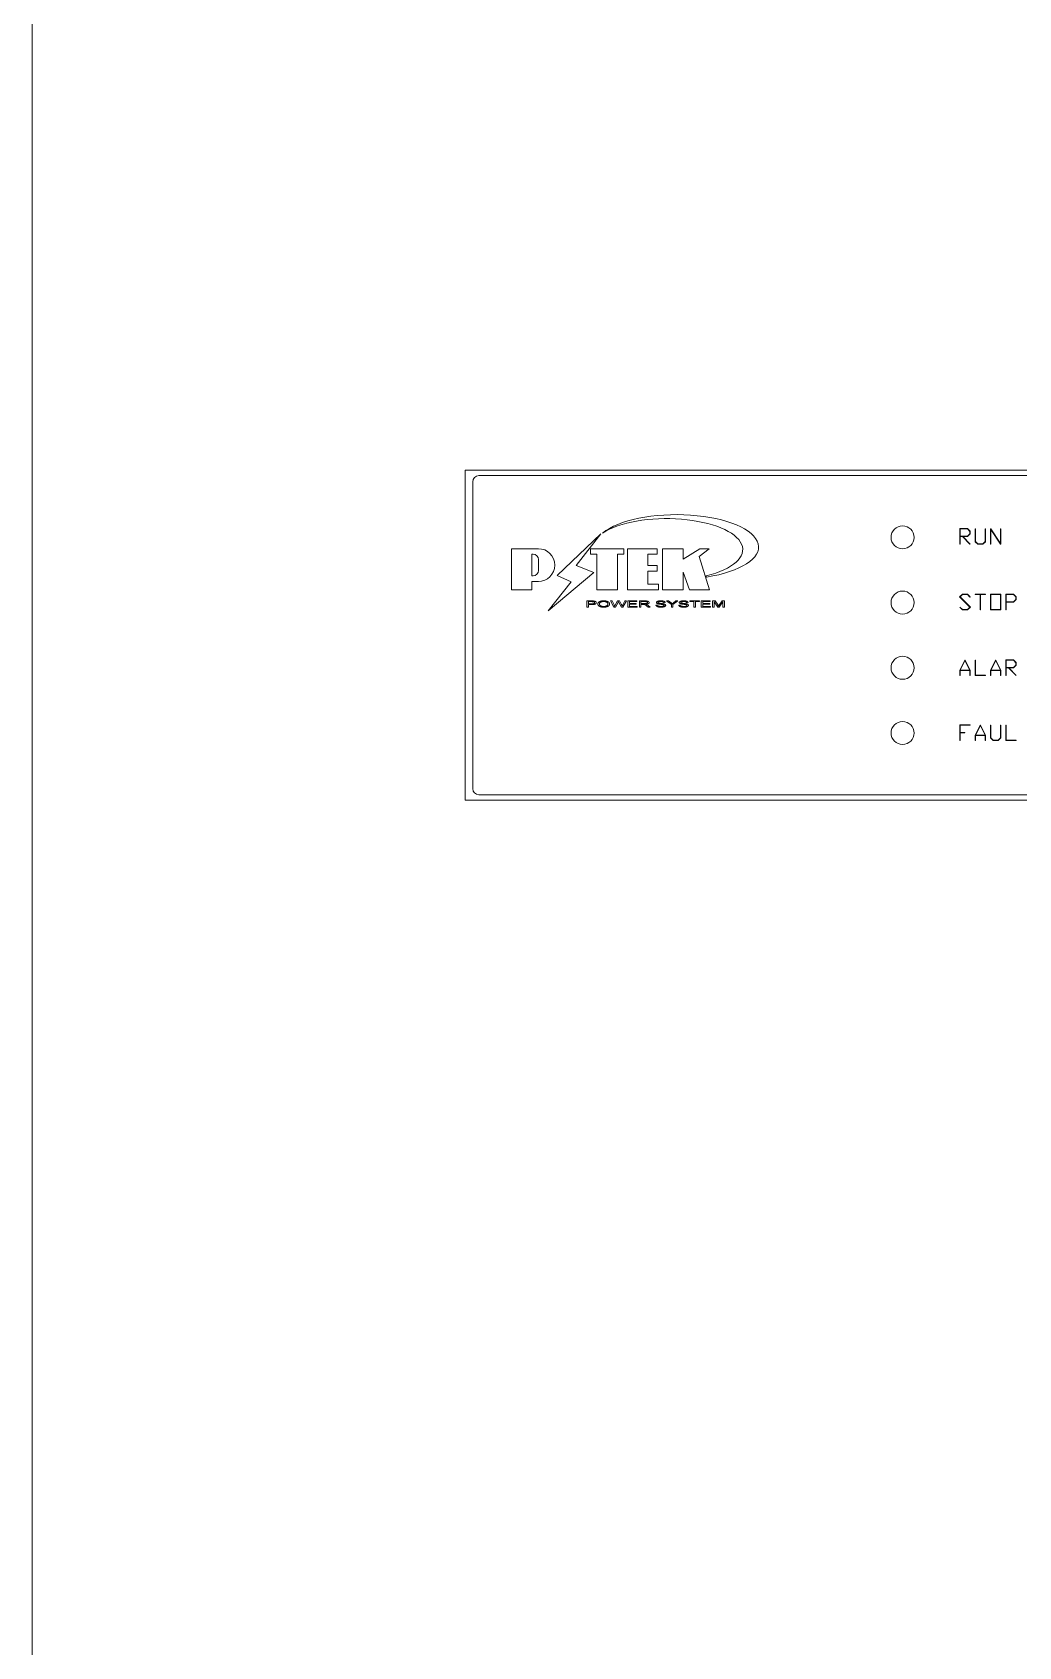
# Model space of a CAD drawing. Header units: millimetres. Extents: x 0 to 10092, y 0 to 7128.
# Drawn here: x 3076.6 to 3205.2, y 3401.5 to 3611.9 of the extents above; entities that cross this region are included whole.
import ezdxf

# ---------------------------------------------------------------- set-up
doc = ezdxf.new("R2010")
doc.units = ezdxf.units.MM
doc.header["$LTSCALE"] = 12
doc.layers.add('가시적인 것(ISO)', color=3, linetype='Continuous', lineweight=5, true_color=0x00ff00)

msp = doc.modelspace()

# ---------------------------------------------------------------- linework, layer by layer
at = {"layer": '가시적인 것(ISO)'}
for p, q in [((3076.617, 2774.409), (3076.617, 3871.209)), ((3133.017, 3511.809), (3133.017, 3554.809)), ((3133.017, 3554.809), (3517.017, 3554.809)), ((3515.017, 3554.109), (3134.817, 3554.109)), ((3134.017, 3553.309), (3134.017, 3513.309)), ((3144.99, 3541.101), (3150.681, 3546.502)), ((3150.681, 3546.502), (3147.502, 3542.396)), ((3198.495, 3547.194), (3197.464, 3547.194)), ((3197.464, 3547.194), (3197.464, 3545.172)), ((3197.51, 3547.15), (3198.478, 3547.15)), ((3197.51, 3546.194), (3197.51, 3547.15)), ((3198.478, 3546.194), (3197.51, 3546.194)), ((3197.51, 3545.172), (3197.51, 3546.15)), ((3197.51, 3546.15), (3197.811, 3546.15)), ((3197.811, 3546.15), (3198.803, 3545.157)), ((3198.835, 3545.189), (3197.873, 3546.15)), ((3197.873, 3546.15), (3198.495, 3546.15)), ((3198.478, 3547.15), (3198.798, 3546.83)), ((3198.798, 3546.514), (3198.478, 3546.194)), ((3198.841, 3546.847), (3198.495, 3547.194)), ((3198.495, 3546.15), (3198.841, 3546.497)), ((3198.798, 3546.83), (3198.798, 3546.514)), ((3198.841, 3546.497), (3198.841, 3546.847)), ((3199.51, 3547.172), (3199.464, 3547.172)), ((3199.464, 3547.172), (3199.464, 3545.497)), ((3199.464, 3545.497), (3199.811, 3545.152)), ((3199.51, 3545.514), (3199.51, 3547.172)), ((3199.828, 3545.195), (3199.51, 3545.514)), ((3200.798, 3545.514), (3200.478, 3545.195)), ((3200.495, 3545.152), (3200.841, 3545.497)), ((3200.841, 3547.172), (3200.798, 3547.172)), ((3200.798, 3547.172), (3200.798, 3545.514)), ((3200.841, 3545.497), (3200.841, 3547.172)), ((3201.513, 3547.172), (3201.464, 3547.17)), ((3201.464, 3547.17), (3201.464, 3545.172)), ((3201.51, 3547.099), (3202.794, 3545.172)), ((3201.51, 3545.172), (3201.51, 3547.099)), ((3202.798, 3545.246), (3201.513, 3547.172)), ((3202.841, 3547.172), (3202.798, 3547.172)), ((3202.798, 3547.172), (3202.798, 3545.246)), ((3202.841, 3545.172), (3202.841, 3547.172)), ((3139.057, 3539.234), (3139.057, 3544.582)), ((3139.057, 3544.582), (3142.558, 3544.582)), ((3141.866, 3543.873), (3141.731, 3543.873)), ((3141.731, 3543.873), (3141.731, 3541.038)), ((3149.35, 3543.873), (3149.35, 3544.582)), ((3149.35, 3544.582), (3153.718, 3544.582)), ((3150.174, 3543.873), (3149.35, 3543.873)), ((3150.174, 3539.234), (3150.174, 3543.873)), ((3153.718, 3543.873), (3152.893, 3543.873)), ((3152.893, 3543.873), (3152.893, 3539.234)), ((3153.718, 3544.582), (3153.718, 3543.873)), ((3154.169, 3539.234), (3154.169, 3544.582)), ((3154.169, 3544.582), (3158.055, 3544.582)), ((3158.055, 3543.873), (3156.843, 3543.873)), ((3156.843, 3543.873), (3156.843, 3542.402)), ((3158.055, 3544.582), (3158.055, 3543.873)), ((3158.742, 3539.234), (3158.742, 3544.582)), ((3158.742, 3544.582), (3161.431, 3544.582)), ((3161.431, 3544.582), (3161.431, 3543.21)), ((3161.431, 3543.21), (3163.581, 3544.582)), ((3164.811, 3544.582), (3163.521, 3543.545)), ((3163.521, 3543.545), (3164.863, 3539.234)), ((3163.581, 3544.582), (3164.811, 3544.582)), ((3197.464, 3545.172), (3197.51, 3545.172)), ((3198.803, 3545.157), (3198.835, 3545.189)), ((3199.811, 3545.152), (3200.495, 3545.152)), ((3200.478, 3545.195), (3199.828, 3545.195)), ((3201.464, 3545.172), (3201.51, 3545.172)), ((3202.794, 3545.172), (3202.841, 3545.172)), ((3142.575, 3541.746), (3142.575, 3543.164)), ((3149.776, 3541.493), (3143.852, 3536.465)), ((3147.502, 3542.396), (3149.776, 3541.493)), ((3156.843, 3542.402), (3158.055, 3542.402)), ((3158.055, 3541.65), (3156.843, 3541.65)), ((3156.843, 3541.65), (3156.843, 3539.942)), ((3158.055, 3542.402), (3158.055, 3541.65)), ((3162.235, 3539.234), (3161.431, 3541.506)), ((3161.431, 3541.506), (3161.431, 3539.234)), ((3141.731, 3539.234), (3139.057, 3539.234)), ((3141.731, 3541.038), (3141.866, 3541.038)), ((3141.731, 3540.297), (3141.731, 3539.234)), ((3142.558, 3540.297), (3141.731, 3540.297)), ((3143.852, 3536.465), (3146.844, 3540.241)), ((3146.844, 3540.241), (3144.99, 3541.101)), ((3152.893, 3539.234), (3150.174, 3539.234)), ((3158.197, 3539.234), (3154.169, 3539.234)), ((3156.843, 3539.942), (3158.197, 3539.942)), ((3158.197, 3539.942), (3158.197, 3539.234)), ((3161.431, 3539.234), (3158.742, 3539.234)), ((3164.863, 3539.234), (3162.235, 3539.234)), ((3164.483, 3540.884), (3164.439, 3541.027)), ((3148.887, 3537.773), (3149.49, 3537.773)), ((3148.887, 3536.973), (3148.887, 3537.773)), ((3149.507, 3537.678), (3149.098, 3537.678)), ((3149.098, 3537.678), (3149.098, 3537.392)), ((3149.098, 3537.392), (3149.512, 3537.392)), ((3149.098, 3537.298), (3149.098, 3536.973)), ((3149.509, 3537.298), (3149.098, 3537.298)), ((3151.97, 3537.773), (3152.187, 3537.773)), ((3152.395, 3536.973), (3151.97, 3537.773)), ((3152.187, 3537.773), (3152.431, 3537.248)), ((3152.571, 3537.233), (3152.875, 3537.773)), ((3152.95, 3537.583), (3152.611, 3536.973)), ((3152.875, 3537.773), (3153.131, 3537.773)), ((3153.384, 3536.973), (3153.049, 3537.583)), ((3153.131, 3537.773), (3153.359, 3537.368)), ((3153.564, 3537.259), (3153.815, 3537.773)), ((3154.028, 3537.773), (3153.589, 3536.973)), ((3153.815, 3537.773), (3154.028, 3537.773)), ((3154.229, 3537.773), (3155.386, 3537.773)), ((3154.229, 3536.973), (3154.229, 3537.773)), ((3154.441, 3537.678), (3154.441, 3537.434)), ((3155.386, 3537.678), (3154.441, 3537.678)), ((3154.441, 3537.434), (3155.326, 3537.434)), ((3154.441, 3537.339), (3154.441, 3537.067)), ((3155.326, 3537.339), (3154.441, 3537.339)), ((3154.441, 3537.067), (3155.423, 3537.067)), ((3155.326, 3537.434), (3155.326, 3537.339)), ((3155.386, 3537.773), (3155.386, 3537.678)), ((3155.423, 3537.067), (3155.423, 3536.973)), ((3155.719, 3537.773), (3156.428, 3537.773)), ((3155.719, 3536.973), (3155.719, 3537.773)), ((3156.437, 3537.684), (3155.931, 3537.684)), ((3155.931, 3537.684), (3155.931, 3537.42)), ((3155.931, 3537.42), (3156.386, 3537.42)), ((3155.931, 3537.328), (3155.931, 3536.973)), ((3156.176, 3537.328), (3155.931, 3537.328)), ((3156.863, 3536.973), (3156.651, 3537.139)), ((3156.851, 3537.19), (3157.129, 3536.973)), ((3157.879, 3537.23), (3158.078, 3537.239)), ((3159.104, 3537.548), (3158.901, 3537.54)), ((3159.276, 3537.773), (3159.533, 3537.773)), ((3159.892, 3537.312), (3159.276, 3537.773)), ((3159.533, 3537.773), (3159.848, 3537.531)), ((3159.892, 3536.973), (3159.892, 3537.312)), ((3160.742, 3537.773), (3160.104, 3537.312)), ((3160.104, 3537.312), (3160.104, 3536.973)), ((3160.185, 3537.537), (3160.495, 3537.773)), ((3160.495, 3537.773), (3160.742, 3537.773)), ((3160.86, 3537.23), (3161.06, 3537.239)), ((3162.086, 3537.548), (3161.883, 3537.54)), ((3162.303, 3537.773), (3163.571, 3537.773)), ((3162.303, 3537.678), (3162.303, 3537.773)), ((3162.83, 3537.678), (3162.303, 3537.678)), ((3162.83, 3536.973), (3162.83, 3537.678)), ((3163.042, 3537.678), (3163.042, 3536.973)), ((3163.571, 3537.678), (3163.042, 3537.678)), ((3163.571, 3537.773), (3163.571, 3537.678)), ((3163.793, 3537.773), (3164.95, 3537.773)), ((3163.793, 3536.973), (3163.793, 3537.773)), ((3164.004, 3537.678), (3164.004, 3537.434)), ((3164.95, 3537.678), (3164.004, 3537.678)), ((3164.004, 3537.434), (3164.89, 3537.434)), ((3164.004, 3537.339), (3164.004, 3537.067)), ((3164.89, 3537.339), (3164.004, 3537.339)), ((3164.004, 3537.067), (3164.987, 3537.067)), ((3164.89, 3537.434), (3164.89, 3537.339)), ((3164.95, 3537.773), (3164.95, 3537.678)), ((3164.987, 3537.067), (3164.987, 3536.973)), ((3165.272, 3537.773), (3165.59, 3537.773)), ((3165.272, 3536.973), (3165.272, 3537.773)), ((3165.476, 3537.654), (3165.476, 3536.973)), ((3165.939, 3536.973), (3165.476, 3537.654)), ((3165.59, 3537.773), (3165.97, 3537.206)), ((3166.595, 3537.642), (3166.13, 3536.973)), ((3166.131, 3537.216), (3166.515, 3537.773)), ((3166.515, 3537.773), (3166.8, 3537.773)), ((3166.595, 3536.973), (3166.595, 3537.642)), ((3166.8, 3537.773), (3166.8, 3536.973)), ((3197.811, 3538.651), (3197.456, 3538.295)), ((3197.456, 3538.295), (3198.789, 3536.962)), ((3197.518, 3538.295), (3197.828, 3538.607)), ((3198.85, 3536.962), (3197.518, 3538.295)), ((3198.495, 3538.651), (3197.811, 3538.651)), ((3197.828, 3538.607), (3198.478, 3538.607)), ((3198.478, 3538.607), (3198.803, 3538.279)), ((3198.835, 3538.312), (3198.495, 3538.651)), ((3198.803, 3538.279), (3198.835, 3538.312)), ((3200.819, 3538.651), (3199.486, 3538.651)), ((3199.486, 3538.651), (3199.486, 3538.607)), ((3199.486, 3538.607), (3200.131, 3538.607)), ((3200.131, 3538.607), (3200.131, 3536.629)), ((3200.175, 3536.629), (3200.175, 3538.607)), ((3200.175, 3538.607), (3200.819, 3538.607)), ((3200.819, 3538.607), (3200.819, 3538.651)), ((3202.841, 3538.651), (3201.464, 3538.651)), ((3201.464, 3538.651), (3201.464, 3536.609)), ((3201.51, 3538.607), (3202.798, 3538.607)), ((3201.51, 3536.652), (3201.51, 3538.607)), ((3202.798, 3538.607), (3202.798, 3536.652)), ((3202.841, 3536.609), (3202.841, 3538.651)), ((3204.495, 3538.651), (3203.464, 3538.651)), ((3203.464, 3538.651), (3203.464, 3536.629)), ((3203.51, 3538.607), (3204.478, 3538.607)), ((3203.51, 3537.651), (3203.51, 3538.607)), ((3204.478, 3537.651), (3203.51, 3537.651)), ((3203.51, 3536.629), (3203.51, 3537.607)), ((3203.51, 3537.607), (3204.495, 3537.607)), ((3204.478, 3538.607), (3204.798, 3538.287)), ((3204.798, 3537.971), (3204.478, 3537.651)), ((3204.841, 3538.304), (3204.495, 3538.651)), ((3204.495, 3537.607), (3204.841, 3537.954)), ((3204.798, 3538.287), (3204.798, 3537.971)), ((3204.841, 3537.954), (3204.841, 3538.304)), ((3149.098, 3536.973), (3148.887, 3536.973)), ((3152.611, 3536.973), (3152.395, 3536.973)), ((3153.589, 3536.973), (3153.384, 3536.973)), ((3155.423, 3536.973), (3154.229, 3536.973)), ((3155.931, 3536.973), (3155.719, 3536.973)), ((3157.129, 3536.973), (3156.863, 3536.973)), ((3160.104, 3536.973), (3159.892, 3536.973)), ((3163.042, 3536.973), (3162.83, 3536.973)), ((3164.987, 3536.973), (3163.793, 3536.973)), ((3165.476, 3536.973), (3165.272, 3536.973)), ((3166.13, 3536.973), (3165.939, 3536.973)), ((3166.8, 3536.973), (3166.595, 3536.973)), ((3197.503, 3536.979), (3197.469, 3536.947)), ((3197.469, 3536.947), (3197.811, 3536.609)), ((3197.828, 3536.652), (3197.503, 3536.979)), ((3197.811, 3536.609), (3198.495, 3536.609)), ((3198.478, 3536.652), (3197.828, 3536.652)), ((3198.789, 3536.962), (3198.478, 3536.652)), ((3198.495, 3536.609), (3198.85, 3536.962)), ((3200.131, 3536.629), (3200.175, 3536.629)), ((3201.464, 3536.609), (3202.841, 3536.609)), ((3202.798, 3536.652), (3201.51, 3536.652)), ((3203.464, 3536.629), (3203.51, 3536.629)), ((3198.128, 3530.059), (3197.464, 3528.731)), ((3197.464, 3528.731), (3197.464, 3528.059)), ((3197.51, 3528.059), (3197.51, 3528.704)), ((3197.51, 3528.704), (3198.798, 3528.704)), ((3197.523, 3528.748), (3198.153, 3530.009)), ((3198.784, 3528.748), (3197.523, 3528.748)), ((3198.18, 3530.059), (3198.128, 3530.059)), ((3198.153, 3530.009), (3198.784, 3528.748)), ((3198.841, 3528.731), (3198.18, 3530.059)), ((3198.798, 3528.704), (3198.798, 3528.059)), ((3198.841, 3528.059), (3198.841, 3528.731)), ((3199.51, 3530.059), (3199.464, 3530.059)), ((3199.464, 3530.059), (3199.464, 3528.039)), ((3199.51, 3528.083), (3199.51, 3530.059)), ((3202.128, 3530.059), (3201.464, 3528.731)), ((3201.464, 3528.731), (3201.464, 3528.059)), ((3201.51, 3528.059), (3201.51, 3528.704)), ((3201.51, 3528.704), (3202.798, 3528.704)), ((3201.523, 3528.748), (3202.153, 3530.009)), ((3202.784, 3528.748), (3201.523, 3528.748)), ((3202.18, 3530.059), (3202.128, 3530.059)), ((3202.153, 3530.009), (3202.784, 3528.748)), ((3202.841, 3528.731), (3202.18, 3530.059)), ((3202.798, 3528.704), (3202.798, 3528.059)), ((3202.841, 3528.059), (3202.841, 3528.731)), ((3204.495, 3530.081), (3203.464, 3530.081)), ((3203.464, 3530.081), (3203.464, 3528.059)), ((3203.51, 3529.081), (3203.51, 3530.037)), ((3203.51, 3530.037), (3204.478, 3530.037)), ((3204.478, 3529.081), (3203.51, 3529.081)), ((3203.51, 3528.059), (3203.51, 3529.037)), ((3203.51, 3529.037), (3203.811, 3529.037)), ((3203.811, 3529.037), (3204.803, 3528.044)), ((3203.873, 3529.037), (3204.495, 3529.037)), ((3204.835, 3528.076), (3203.873, 3529.037)), ((3204.478, 3530.037), (3204.798, 3529.717)), ((3204.798, 3529.401), (3204.478, 3529.081)), ((3204.841, 3529.734), (3204.495, 3530.081)), ((3204.495, 3529.037), (3204.841, 3529.384)), ((3204.798, 3529.717), (3204.798, 3529.401)), ((3204.841, 3529.384), (3204.841, 3529.734)), ((3197.464, 3528.059), (3197.51, 3528.059)), ((3198.798, 3528.059), (3198.841, 3528.059)), ((3199.464, 3528.039), (3200.819, 3528.039)), ((3200.819, 3528.083), (3199.51, 3528.083)), ((3200.819, 3528.039), (3200.819, 3528.083)), ((3201.464, 3528.059), (3201.51, 3528.059)), ((3202.798, 3528.059), (3202.841, 3528.059)), ((3203.464, 3528.059), (3203.51, 3528.059)), ((3204.803, 3528.044), (3204.835, 3528.076)), ((3198.819, 3521.615), (3197.464, 3521.615)), ((3197.464, 3521.615), (3197.464, 3519.593)), ((3197.51, 3520.615), (3197.51, 3521.571)), ((3197.51, 3521.571), (3198.819, 3521.571)), ((3198.153, 3520.615), (3197.51, 3520.615)), ((3197.51, 3519.593), (3197.51, 3520.571)), ((3197.51, 3520.571), (3198.153, 3520.571)), ((3198.153, 3520.571), (3198.153, 3520.615)), ((3198.819, 3521.571), (3198.819, 3521.615)), ((3200.128, 3521.593), (3199.464, 3520.265)), ((3199.464, 3520.265), (3199.464, 3519.593)), ((3199.51, 3519.593), (3199.51, 3520.238)), ((3199.51, 3520.238), (3200.798, 3520.238)), ((3199.523, 3520.282), (3200.153, 3521.543)), ((3200.784, 3520.282), (3199.523, 3520.282)), ((3200.18, 3521.593), (3200.128, 3521.593)), ((3200.153, 3521.543), (3200.784, 3520.282)), ((3200.841, 3520.265), (3200.18, 3521.593)), ((3200.798, 3520.238), (3200.798, 3519.593)), ((3200.841, 3519.593), (3200.841, 3520.265)), ((3201.51, 3521.593), (3201.464, 3521.593)), ((3201.464, 3521.593), (3201.464, 3519.918)), ((3201.51, 3519.935), (3201.51, 3521.593)), ((3202.841, 3521.593), (3202.798, 3521.593)), ((3202.798, 3521.593), (3202.798, 3519.935)), ((3202.841, 3519.918), (3202.841, 3521.593)), ((3203.51, 3521.593), (3203.464, 3521.593)), ((3203.464, 3521.593), (3203.464, 3519.573)), ((3203.51, 3519.617), (3203.51, 3521.593)), ((3197.464, 3519.593), (3197.51, 3519.593)), ((3199.464, 3519.593), (3199.51, 3519.593)), ((3200.798, 3519.593), (3200.841, 3519.593)), ((3201.464, 3519.918), (3201.811, 3519.573)), ((3201.828, 3519.617), (3201.51, 3519.935)), ((3201.811, 3519.573), (3202.495, 3519.573)), ((3202.478, 3519.617), (3201.828, 3519.617)), ((3202.798, 3519.935), (3202.478, 3519.617)), ((3202.495, 3519.573), (3202.841, 3519.918)), ((3203.464, 3519.573), (3204.819, 3519.573)), ((3204.819, 3519.617), (3203.51, 3519.617)), ((3204.819, 3519.573), (3204.819, 3519.617)), ((3134.817, 3512.509), (3515.017, 3512.509)), ((3517.017, 3511.809), (3133.017, 3511.809))]:
    msp.add_line(p, q, dxfattribs=at)
for centre in [(3190.017, 3546.059), (3190.017, 3537.559), (3190.017, 3529.059), (3190.017, 3520.559)]:
    msp.add_circle(centre, 1.5, dxfattribs=at)
for centre, radius, start, end in [((3134.817, 3553.309), 0.8, 90, 180), ((3141.866, 3543.164), 0.709, 0, 90), ((3142.558, 3542.439), 2.142, 270, 90), ((3141.866, 3541.746), 0.709, 270, 0), ((3134.817, 3513.309), 0.8, 180, 270)]:
    msp.add_arc(centre, radius, start, end, dxfattribs=at)
for centre, major_axis, ratio, start_param, end_param in [((3160.564, 3544.805), (-10.688, 0), 0.3942601, 1.9462528, 5.8376072), ((3159.293, 3544.47), (9.902, 0), 0.4069905, 5.2588489, 8.8617991)]:
    msp.add_ellipse(centre, major_axis=major_axis, ratio=ratio, start_param=start_param, end_param=end_param, dxfattribs=at)
for points in [[(3149.49, 3537.773), (3149.65, 3537.773), (3149.734, 3537.765)], [(3149.705, 3537.671), (3149.652, 3537.678), (3149.507, 3537.678)], [(3150.108, 3537.541), (3150.108, 3537.439), (3149.848, 3537.298), (3149.509, 3537.298)], [(3149.512, 3537.392), (3149.717, 3537.392), (3149.89, 3537.468), (3149.89, 3537.538)], [(3149.89, 3537.538), (3149.89, 3537.588), (3149.789, 3537.66), (3149.705, 3537.671)], [(3149.734, 3537.765), (3149.851, 3537.755), (3150.011, 3537.7), (3150.108, 3537.601), (3150.108, 3537.541)], [(3150.313, 3537.362), (3150.313, 3537.562), (3150.741, 3537.787), (3151.079, 3537.787)], [(3151.078, 3536.959), (3150.852, 3536.959), (3150.496, 3537.068), (3150.313, 3537.257), (3150.313, 3537.362)], [(3151.08, 3537.696), (3150.855, 3537.696), (3150.531, 3537.542), (3150.531, 3537.361)], [(3150.531, 3537.361), (3150.531, 3537.217), (3150.842, 3537.05), (3151.077, 3537.05)], [(3151.077, 3537.05), (3151.316, 3537.05), (3151.625, 3537.218), (3151.625, 3537.373)], [(3151.843, 3537.372), (3151.843, 3537.25), (3151.646, 3537.058), (3151.286, 3536.959), (3151.078, 3536.959)], [(3151.079, 3537.787), (3151.301, 3537.787), (3151.656, 3537.681), (3151.843, 3537.492), (3151.843, 3537.372)], [(3151.625, 3537.373), (3151.625, 3537.47), (3151.492, 3537.616), (3151.239, 3537.696), (3151.08, 3537.696)], [(3152.431, 3537.248), (3152.47, 3537.165), (3152.499, 3537.084)], [(3152.499, 3537.084), (3152.56, 3537.213), (3152.571, 3537.233)], [(3152.998, 3537.676), (3152.972, 3537.622), (3152.95, 3537.583)], [(3153.049, 3537.583), (3153.006, 3537.659), (3152.998, 3537.676)], [(3153.359, 3537.368), (3153.445, 3537.217), (3153.484, 3537.084)], [(3153.484, 3537.084), (3153.515, 3537.161), (3153.564, 3537.259)], [(3156.294, 3537.325), (3156.258, 3537.328), (3156.176, 3537.328)], [(3156.651, 3537.139), (3156.558, 3537.211), (3156.439, 3537.287), (3156.343, 3537.318), (3156.294, 3537.325)], [(3156.386, 3537.42), (3156.531, 3537.42), (3156.695, 3537.45), (3156.78, 3537.516), (3156.78, 3537.554)], [(3156.428, 3537.773), (3156.642, 3537.773), (3156.865, 3537.729), (3156.998, 3537.62), (3156.998, 3537.554)], [(3156.78, 3537.554), (3156.78, 3537.611), (3156.615, 3537.684), (3156.437, 3537.684)], [(3156.998, 3537.554), (3156.998, 3537.469), (3156.778, 3537.353), (3156.548, 3537.337)], [(3156.548, 3537.337), (3156.631, 3537.317), (3156.675, 3537.297)], [(3156.675, 3537.297), (3156.768, 3537.254), (3156.851, 3537.19)], [(3158.561, 3536.959), (3158.344, 3536.959), (3158.05, 3537.023), (3157.883, 3537.15), (3157.879, 3537.23)], [(3157.94, 3537.566), (3157.94, 3537.627), (3158.078, 3537.732), (3158.342, 3537.787), (3158.503, 3537.787)], [(3158.167, 3537.392), (3158.052, 3537.422), (3157.94, 3537.511), (3157.94, 3537.566)], [(3158.078, 3537.239), (3158.092, 3537.178), (3158.196, 3537.101), (3158.414, 3537.054), (3158.551, 3537.054)], [(3158.512, 3537.693), (3158.32, 3537.693), (3158.144, 3537.623), (3158.144, 3537.573)], [(3158.144, 3537.573), (3158.144, 3537.53), (3158.206, 3537.502)], [(3158.76, 3537.303), (3158.696, 3537.315), (3158.256, 3537.368), (3158.167, 3537.392)], [(3158.206, 3537.502), (3158.267, 3537.475), (3158.784, 3537.416), (3158.879, 3537.394)], [(3158.503, 3537.787), (3158.681, 3537.787), (3158.953, 3537.729), (3159.099, 3537.618), (3159.104, 3537.548)], [(3158.901, 3537.54), (3158.885, 3537.616), (3158.696, 3537.693), (3158.512, 3537.693)], [(3158.551, 3537.054), (3158.672, 3537.054), (3158.857, 3537.09), (3158.948, 3537.153), (3158.948, 3537.19)], [(3159.153, 3537.199), (3159.153, 3537.135), (3159.006, 3537.022), (3158.732, 3536.959), (3158.561, 3536.959)], [(3158.948, 3537.19), (3158.948, 3537.228), (3158.861, 3537.284), (3158.76, 3537.303)], [(3158.879, 3537.394), (3159.02, 3537.362), (3159.153, 3537.263), (3159.153, 3537.199)], [(3159.848, 3537.531), (3159.935, 3537.464), (3160.011, 3537.397)], [(3160.011, 3537.397), (3160.083, 3537.459), (3160.185, 3537.537)], [(3161.543, 3536.959), (3161.326, 3536.959), (3161.032, 3537.023), (3160.865, 3537.15), (3160.86, 3537.23)], [(3160.921, 3537.566), (3160.921, 3537.627), (3161.059, 3537.732), (3161.323, 3537.787), (3161.485, 3537.787)], [(3161.148, 3537.392), (3161.034, 3537.422), (3160.921, 3537.511), (3160.921, 3537.566)], [(3161.06, 3537.239), (3161.074, 3537.178), (3161.178, 3537.101), (3161.396, 3537.054), (3161.532, 3537.054)], [(3161.493, 3537.693), (3161.301, 3537.693), (3161.126, 3537.623), (3161.126, 3537.573)], [(3161.126, 3537.573), (3161.126, 3537.53), (3161.188, 3537.502)], [(3161.742, 3537.303), (3161.678, 3537.315), (3161.237, 3537.368), (3161.148, 3537.392)], [(3161.188, 3537.502), (3161.249, 3537.475), (3161.765, 3537.416), (3161.861, 3537.394)], [(3161.485, 3537.787), (3161.662, 3537.787), (3161.934, 3537.729), (3162.081, 3537.618), (3162.086, 3537.548)], [(3161.883, 3537.54), (3161.867, 3537.616), (3161.678, 3537.693), (3161.493, 3537.693)], [(3161.532, 3537.054), (3161.654, 3537.054), (3161.839, 3537.09), (3161.93, 3537.153), (3161.93, 3537.19)], [(3162.134, 3537.199), (3162.134, 3537.135), (3161.988, 3537.022), (3161.714, 3536.959), (3161.543, 3536.959)], [(3161.93, 3537.19), (3161.93, 3537.228), (3161.843, 3537.284), (3161.742, 3537.303)], [(3161.861, 3537.394), (3162.001, 3537.362), (3162.134, 3537.263), (3162.134, 3537.199)], [(3165.97, 3537.206), (3166.022, 3537.127), (3166.046, 3537.088)], [(3166.046, 3537.088), (3166.073, 3537.131), (3166.131, 3537.216)]]:
    msp.add_open_spline(points, degree=2, dxfattribs=at)

doc.saveas('drawing.dxf')
